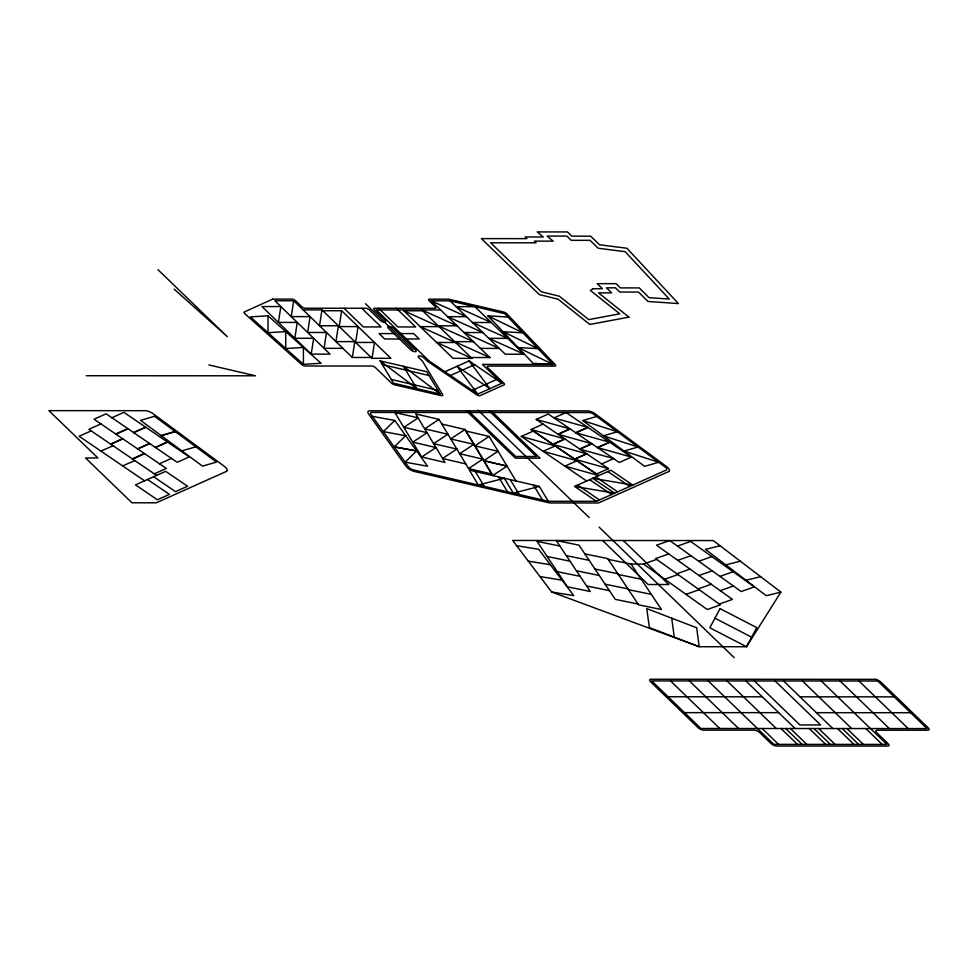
<?xml version="1.0" encoding="UTF-8"?>
<svg xmlns="http://www.w3.org/2000/svg" width="978" height="978" viewBox="0 0 978 978"><rect width="100%" height="100%" fill="white"/><g stroke="black" fill="none" stroke-linecap="round" stroke-linejoin="round"><path stroke-width="1.47" d="M311.224 354.134L313.657 338.278L294.818 338.278L297.251 322.422L278.412 322.422L280.845 306.566L261.994 306.554L311.224 354.134L330.075 354.146L274.83 300.759L293.669 300.759L291.236 316.615L310.075 316.615L307.642 332.471L326.493 332.483L324.06 348.327L342.899 348.339M303.119 309.892L321.958 309.904L319.525 325.747L338.376 325.76L335.943 341.615L354.782 341.615L352.349 357.471L371.2 357.483M341.664 310.735L339.232 326.591L358.07 326.603L355.637 342.447L374.488 342.459L372.056 358.315L390.894 358.315L341.664 310.735L322.826 310.735M780.896 592.106L746.52 646.739L699.197 646.727L551.678 592.008L512.631 540.467L713.243 540.553L780.896 592.106L766.275 595.712L705.48 549.379L720.101 545.773M383.303 431.677L394.782 420.467L427.594 466.261L405.149 462.154L416.616 450.944L394.171 446.836M405.699 435.711L394.22 446.909L416.677 451.029M403.816 427.349L418.156 417.875L394.843 412.447L421.677 456.995L445.002 462.423L415.687 413.951L439.012 419.379L468.548 468.572L491.861 474.012L465.027 429.464L441.701 424.036M439.012 419.379L424.66 428.853L447.985 434.281M412.753 442.166L427.093 432.704L403.767 427.276M447.936 434.208L433.596 443.67L456.909 449.11M421.677 456.995L436.017 447.521M465.027 429.464L450.687 438.939L474 444.367M456.873 449.024L442.521 458.499L465.846 463.927M459.611 453.755L473.951 444.293M474.819 445.895L489.159 436.432L515.993 480.968M468.548 468.572L482.887 459.11M498.095 451.249L483.743 460.724L507.069 466.151L492.68 475.54L465.846 430.992L489.159 436.432M472.325 390.405L484.306 384.904M484.428 384.99L496.396 379.488M111.81 417.753L123.9 412.337L189.267 456.897L177.177 462.313L106.137 413.816L94.047 419.232L166.346 468.45L154.255 473.865M100.978 423.89L88.888 429.305L156.614 475.394M91.247 430.846L79.145 436.261L144.512 480.809M115.807 434.061L127.898 428.645M115.917 434.146L128.008 428.731M133.558 432.582L145.649 427.166M133.668 432.655L145.759 427.239M110.636 444.134L122.739 438.719M110.758 444.208L122.849 438.792M100.905 451.078L113.106 445.748M137.556 448.89L149.646 443.474M137.666 448.963L149.756 443.547M155.306 447.411L167.397 441.983M155.416 447.484L167.519 442.068M132.397 458.963L144.487 453.547L132.507 459.037M122.653 465.907L134.854 460.577M159.414 463.792L171.517 458.376M444.941 371.726L469.122 360.894L501.922 383.254L477.741 394.085L429.11 360.943L376.322 309.928L440.638 309.953M450.467 375.491L474.648 364.66M543.145 424.073L531.054 429.489L596.421 474.049L608.512 468.633L536.213 419.428L548.303 414.012L619.331 462.496L631.433 457.081L566.066 412.52L553.964 417.936L587.925 427.423L575.834 432.838M521.311 436.445L533.401 431.029L598.78 475.589L564.819 466.103L577.02 460.76L543.059 451.274L555.272 445.931L521.311 436.445L586.678 481.005M570.064 428.841L557.961 434.256L591.922 443.743L579.832 449.159L613.671 458.572L601.58 463.988M558.083 434.33L570.174 428.914L536.213 419.428M587.815 427.349L575.724 432.765L609.673 442.252L597.582 447.667M574.673 459.232L586.763 453.804L552.802 444.318L564.893 438.902M552.925 444.403L565.015 438.988L531.054 429.489M579.722 449.073L591.812 443.657M609.563 442.178L597.472 447.594L631.433 457.081M586.653 453.731L574.551 459.147L608.512 468.633M574.587 486.421L610.871 470.173L632.729 485.076L592.729 478.291L614.6 493.193L574.587 486.421L596.458 501.323L666.36 470.015A4.328 1.699 27.2 0 0 665.113 467.032L593.878 414.379A4.328 1.699 27.2 0 0 589.111 412.533L371.799 412.435A4.328 1.699 27.2 0 0 370.845 414.281L408.559 466.922A4.328 1.699 27.2 0 0 413.498 469.905L548.291 501.298L539.318 486.408L469.354 470.112L478.34 485.015L504.342 478.254L513.316 493.156L539.318 486.408M677.473 546.091L690.639 541.421L754.356 586.886L741.19 591.556L669.698 540.541L656.531 545.198L732.473 599.404L719.307 604.062M668.756 553.927L655.59 558.597L720.419 604.856L707.253 609.526L643.536 564.061L631.079 564.061L608.23 559.367M643.536 564.061L656.703 559.392M677.766 560.357L690.933 555.687M698.72 561.25L711.886 556.58M676.825 573.756L689.991 569.086M664.771 579.221L677.937 574.551M699.001 575.516L712.167 570.846M719.955 576.397L733.121 571.739M698.06 588.915L711.226 584.245M686.006 594.367L699.172 589.71M720.236 590.675L733.402 586.005M161.187 435.601L175.148 431.506M161.297 435.687L175.258 431.591M181.81 450.846L195.869 446.824M582.741 420.552L617.411 431.775L603.353 435.797L638.035 447.019L623.976 451.029L658.659 462.252L644.71 466.347L582.741 420.552L596.69 416.457M725.749 564.819L740.358 561.225M746.018 580.26L760.627 576.665M268.021 315.796L250.368 316.896L303.424 364.354L321.077 363.254L268.021 315.796L268.058 332.716L285.71 331.615L285.747 348.535L303.4 347.434L303.424 364.354M471.029 357.52L489.868 357.532L431.188 300.821L450.027 300.833L504.709 313.632L553.083 364.464L482.447 364.427L501.922 383.254M489.868 357.532L454.623 341.664L473.462 341.664L438.205 325.808L457.044 325.808L421.799 309.94L471.885 358.351L453.046 358.339L403.816 310.772L422.655 310.772M393.902 333.584L379.097 333.584L384.684 338.975L399.489 338.987M398.828 333.584L413.633 333.596L419.22 338.987L404.415 338.987M480.418 348.4L499.257 348.4L464.012 332.532L482.851 332.544L447.594 316.676L466.445 316.689L431.188 300.821M524.122 354.219L488.866 338.351L507.704 338.364L472.46 322.495L491.298 322.508L456.041 306.64L474.88 306.652L524.122 354.219L505.271 354.219L450.027 300.833M86.174 375.723L255.527 375.796L208.889 364.941M668.096 696.764L762.302 696.813M799.992 696.825L894.198 696.862M684.502 712.632L778.72 712.669M816.398 712.681L910.616 712.717M487.973 315.882L522.973 332.826L503.034 331.701L538.034 348.645L518.083 347.52L553.083 364.464L533.144 363.339L487.973 315.882L507.912 317.006M516.592 545.687L538.67 549.306L573.756 595.626L551.678 592.008M528.279 561.127L550.357 564.746M539.978 576.568L562.057 580.186M372.337 416.359L394.782 420.467M383.254 431.591L405.76 435.785M559.893 546.042L537.044 541.36L567.423 586.812L590.272 591.494L556.176 540.492L579.025 545.174L615.235 599.355L638.084 604.037M584.856 553.89L607.705 558.585L638.61 604.832L661.446 609.514L631.079 564.061M566.311 555.638L589.147 560.321M547.179 556.506L570.015 561.189M594.979 569.049L617.827 573.731M618.353 574.526L641.201 579.208M576.433 570.785L599.282 575.467M557.301 571.665L580.15 576.348M605.113 584.196L627.949 588.878M628.487 589.673L651.324 594.355M586.555 585.944L609.404 590.626M380.087 360.858L426.726 371.726L440.198 394.073L393.559 383.205L380.087 360.858L416.872 388.645L403.413 366.298L440.198 394.073M382.361 364.623L429 375.491M474.77 445.821L498.132 451.335M412.704 442.093L436.066 447.606M459.562 453.682L482.936 459.183M483.707 460.638L507.02 466.078M391.286 379.44L437.973 390.381M403.816 310.772L439.061 326.64L420.222 326.628L455.479 342.496L436.64 342.483L471.885 358.351M714.942 618.206L751.63 637.179M607.815 471.543L629.746 486.408M589.673 479.66L611.605 494.538M147.507 479.477L169.438 494.355L157.348 499.77L135.477 484.868L165.649 471.347L187.58 486.225L175.49 491.641L153.619 476.738M595.785 476.922L617.644 491.836M577.643 485.051L599.514 499.954M174.218 289.207L227.275 336.664L157.959 269.671M858.953 680.994L908.183 728.573M840.102 680.994L889.344 728.561M821.263 680.981L886.912 744.417L773.855 744.368L708.206 680.933M865.787 728.549L882.193 744.417M802.425 680.969L851.655 728.549M846.948 728.549L863.354 744.405M842.229 728.549L858.647 744.405M837.523 728.537L853.928 744.405M783.574 680.969L832.816 728.537M396.298 308.278L415.638 326.958L397.875 326.945L378.547 308.266M775.089 680.957L820.628 724.967L799.918 724.955L754.38 680.957M491.066 410.833L540.039 458.156L515.382 458.144L466.396 410.821M818.684 728.537L835.09 744.392M489.086 410.833L536.347 456.494L515.626 456.481L468.376 410.821M623.292 540.516L668.83 584.526L648.121 584.514L602.582 540.504M813.965 728.537L830.383 744.392M809.258 728.537L825.664 744.392M477.875 409.99L589.221 517.594M599.123 527.166L734.197 657.681M365.454 303.718L412.96 349.623M361.774 308.266L381.102 326.945L363.351 326.933L344.011 308.253M745.896 680.945L795.126 728.524M790.42 728.524L806.826 744.38M785.701 728.524L802.119 744.38M780.994 728.524L797.4 744.38M727.045 680.945L776.287 728.512M762.155 728.512L778.561 744.368M321.958 309.904L372.056 358.315M689.368 680.92L738.598 728.5M293.669 300.759L352.349 357.471M670.529 680.92L719.759 728.488M469.122 360.894L489.831 388.669L457.032 366.31L477.741 394.085M533.426 485.027L542.521 499.954M498.45 476.885L507.545 491.812M510.235 479.623L519.208 494.526M475.247 471.482L484.232 486.384M671.715 618.182L674.27 637.143M596.788 501.176A4.328 1.699 27.2 0 1 595.932 501.323L548.817 501.298A4.328 1.699 27.2 0 1 547.643 501.152M720.053 608.634L709.832 627.778L746.52 646.739L756.74 627.607L720.053 608.634M593.023 288.718L590.37 290.417L619.759 313.804L588.732 319.61L559.355 296.224L541.299 291.762L490.614 242.776L536.091 242.801L534.367 241.138L553.218 241.138L547.154 236.077L566.812 236.089L571.201 240.319L590.04 240.331L598.243 248.253L625.162 251.676L669.27 299.06L649.074 297.679L639.27 287.911L620.431 287.899L616.042 283.657L597.203 283.657L602.448 288.718L593.023 288.718M272.532 299.195L244.317 311.958A2.885 1.137 27.2 0 0 244.757 313.632L301.579 364.464A2.885 1.137 27.2 0 0 305.148 366.016L371.848 366.041A2.885 1.137 27.2 0 1 375.54 367.704L391.579 383.205A2.885 1.137 27.2 0 0 394.501 384.77L441.139 395.638A2.885 1.137 27.2 0 0 442.643 394.635L422.667 361.505A2.885 1.137 27.2 0 0 422.203 360.943L419.085 357.924A3.606 1.418 27.2 0 1 419.403 355.845A3.606 1.418 27.2 0 1 424.012 357.924L427.141 360.943A2.885 1.137 27.2 0 0 427.838 361.505L476.469 394.66A2.885 1.137 27.2 0 0 480.027 395.65L504.208 384.819A2.885 1.137 27.2 0 0 503.902 383.254L487.851 367.752A2.885 1.137 27.2 0 1 488.108 366.09L554.807 366.114A2.885 1.137 27.2 0 0 555.174 364.574L506.8 313.742A2.885 1.137 27.2 0 0 503.78 312.068L449.098 299.268A2.885 1.137 27.2 0 0 448.315 299.17L429.464 299.158A2.885 1.137 27.2 0 0 429.22 300.821L435.222 306.627A2.885 1.137 27.2 0 1 434.978 308.29L374.598 308.266A2.885 1.137 27.2 0 0 374.342 309.928L384.953 320.173A3.606 1.418 27.2 0 1 384.635 322.251A3.606 1.418 27.2 0 1 380.014 320.173L369.415 309.928A2.885 1.137 27.2 0 0 365.723 308.266L305.344 308.241A2.885 1.137 27.2 0 1 301.652 306.579L295.637 300.759A2.885 1.137 27.2 0 0 291.945 299.097L273.106 299.097A2.885 1.137 27.2 0 0 272.532 299.195M226.48 471.384L156.92 502.545A7.213 2.836 27.2 0 1 155.49 502.802L131.932 502.79L85.538 457.961L97.873 457.973L48.9 410.638L145.233 410.687A7.213 2.836 27.2 0 1 153.179 413.767L224.414 466.408A7.213 2.836 27.2 0 1 226.48 471.384M668.646 471.579L599.074 502.729A7.213 2.836 27.2 0 1 597.656 502.985L550.528 502.961A7.213 2.836 27.2 0 1 548.585 502.716L414.44 471.469A7.213 2.836 27.2 0 1 406.212 466.494L368.498 413.853A7.213 2.836 27.2 0 1 370.075 410.784L587.387 410.87A7.213 2.836 27.2 0 1 595.345 413.951L666.58 466.604A7.213 2.836 27.2 0 1 668.646 471.579M154.524 416.273L140.575 420.369L202.544 466.164L216.493 462.068L154.524 416.273M628.952 317.129L589.807 324.451L558.132 299.244L539.294 294.586L481.384 238.62L526.861 238.644L525.137 236.982L543.267 236.994L537.215 231.92L567.448 231.933L571.837 236.175L590.675 236.175L599.563 244.769L626.91 248.241L678.414 303.571L647.949 301.468L638.5 292.055L619.795 292.043L615.406 287.813L606.433 287.813L611.678 292.874L598.463 292.862L628.952 317.129M875.09 679.343L650.945 679.245A4.328 1.699 27.2 0 0 650.566 681.739L698.084 727.656A4.328 1.699 27.2 0 0 703.622 730.15L754.234 730.163A4.328 1.699 27.2 0 1 759.759 732.656L771.019 743.537A4.328 1.699 27.2 0 0 776.556 746.031L887.633 746.08A4.328 1.699 27.2 0 0 888.024 743.586L876.765 732.705A4.328 1.699 27.2 0 1 877.144 730.224L927.755 730.236A4.328 1.699 27.2 0 0 928.134 727.754L880.628 681.837A4.328 1.699 27.2 0 0 875.09 679.343M877.792 681.006L651.678 680.908L700.92 728.488L927.022 728.586L877.792 681.006M696.642 627.766L646.788 608.609L649.343 627.558L699.197 646.727L696.642 627.766M415.418 349.623L393.547 328.474A3.606 1.418 27.2 0 0 388.926 326.395A3.606 1.418 27.2 0 0 388.608 328.474L410.491 349.623A3.606 1.418 27.2 0 0 415.1 351.701A3.606 1.418 27.2 0 0 415.418 349.623"/></g></svg>
